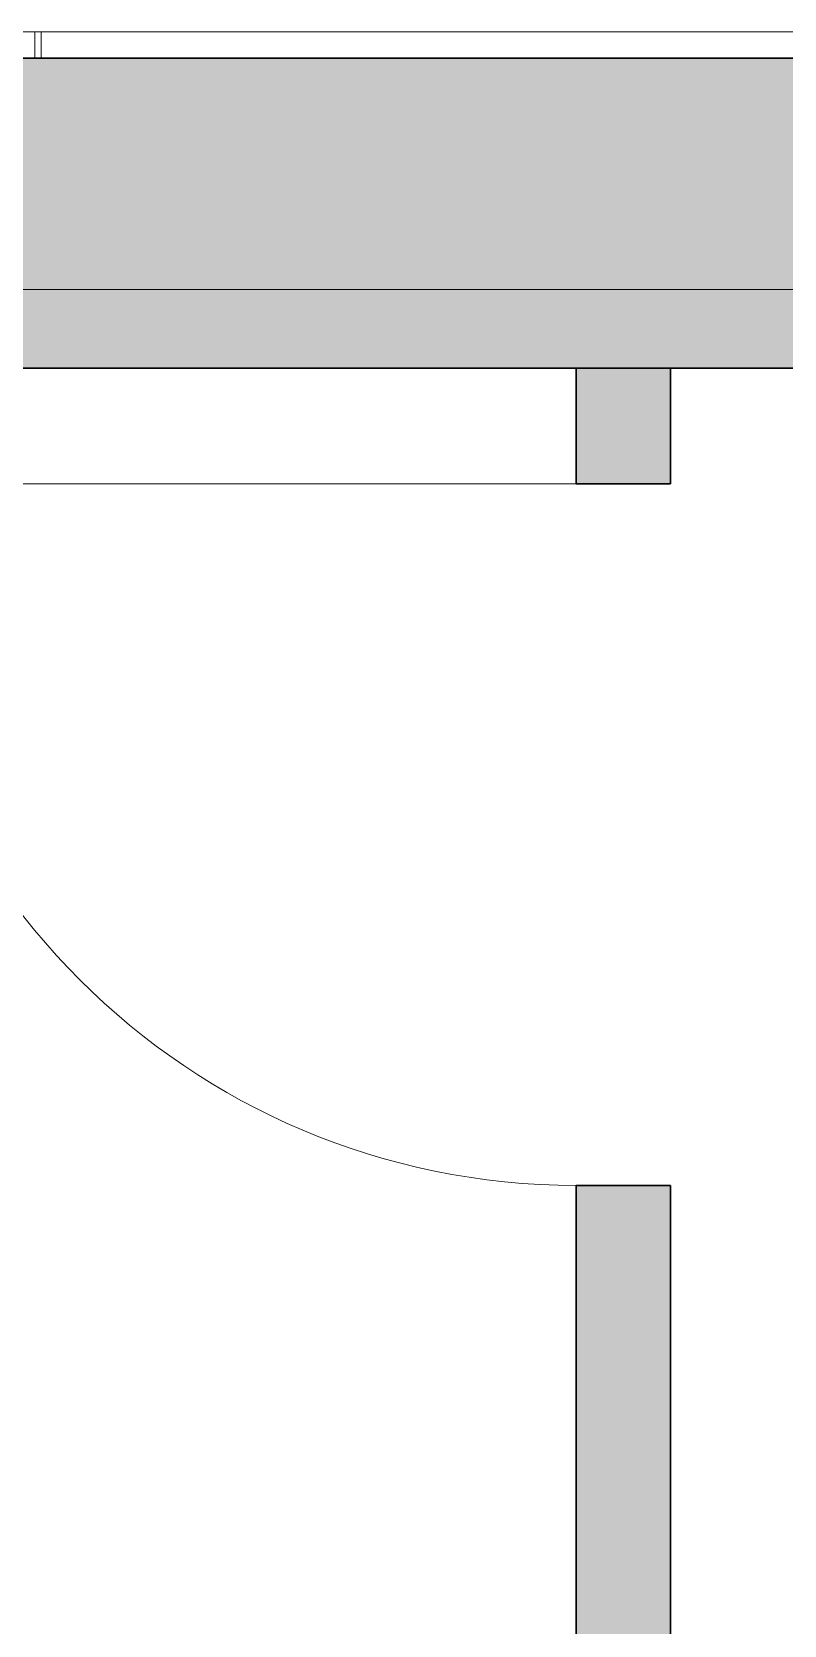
# Model space of a CAD drawing. Header units: millimetres. Extents: x 79795 to 317870, y -36033 to 97293.
# Drawn here: x 166797 to 167772, y 32615 to 34681 of the extents above; entities that cross this region are included whole.
import ezdxf

# ---------------------------------------------------------------- set-up
doc = ezdxf.new("R2010")
doc.units = ezdxf.units.MM
doc.header["$MEASUREMENT"] = 0
for name, color, linetype, lineweight in [('CSM-STL-XX-ZZ-M3-A-XXXX-00001_detached _19_04_21__rvt-1-Level 4$0$A-DOOR', 4, 'CONTINUOUS', 9), ('CSM-STL-XX-ZZ-M3-A-XXXX-00001_detached _19_04_21__rvt-1-Level 4$0$A-GLAZ-CURT', 7, 'CONTINUOUS', 9), ('CSM-STL-XX-ZZ-M3-A-XXXX-00001_detached _19_04_21__rvt-1-Level 4$0$A-WALL', 7, 'CONTINUOUS', 9), ('CSM-STL-XX-ZZ-M3-A-XXXX-00001_detached _19_04_21__rvt-1-Level 4$0$A-WALL-PATT', 7, 'CONTINUOUS', 9), ('CSM-STL-XX-ZZ-M3-A-XXXX-00001_detached _19_04_21__rvt-1-Level 4$0$I-WALL', 7, 'CONTINUOUS', 9)]:
    doc.layers.add(name, color=color, linetype=linetype, lineweight=lineweight)

msp = doc.modelspace()

# ---------------------------------------------------------------- hatches: boundary and pattern name
at = {"layer": 'CSM-STL-XX-ZZ-M3-A-XXXX-00001_detached _19_04_21__rvt-1-Level 4$0$A-WALL-PATT'}
h = msp.add_hatch(color=256, dxfattribs=at)
h.paths.add_polyline_path([(230840.8, 34347.3), (230840.8, 34647.3), (229692.8, 34647.3), (229692.8, 34347.3), (229746.4, 34347.3)], flags=0)
h.paths.add_polyline_path([(218948.8, 34347.3), (220908.8, 34347.3), (220908.8, 34647.3), (202317.8, 34647.3), (202317.8, 34347.3), (218537.2, 34347.3)], flags=0)
h.paths.add_polyline_path([(200283.7, 34347.3), (200283.7, 34647.3), (196942.8, 34647.3), (196942.8, 34347.3), (199847.5, 34347.3)], flags=0)
h.paths.add_polyline_path([(190658.8, 34347.3), (190658.8, 34647.3), (187318, 34647.3), (187318, 34347.3), (190578.9, 34347.3)], flags=0)
h.paths.add_polyline_path([(185283.8, 34347.3), (185283.8, 34647.3), (166692.8, 34647.3), (166692.8, 34347.3), (184300.1, 34347.3)], flags=0)
h.paths.add_polyline_path([(157908.8, 34347.3), (157908.8, 34647.3), (156460.8, 34647.3), (156460.8, 34347.3), (157391.2, 34347.3)], flags=0)
h = msp.add_hatch(color=256, dxfattribs=at)
h.paths.add_polyline_path([(168656.4, 34245.3), (168656.4, 34347.3), (166692.8, 34347.3), (166692.8, 34245.3), (167556.8, 34245.3)], flags=0)
h.paths.add_polyline_path([(157908.8, 34245.3), (157908.8, 34347.3), (156862.8, 34347.3), (156862.8, 34245.3), (157391.2, 34245.3)], flags=0)
h = msp.add_hatch(color=256, dxfattribs=at)
h.paths.add_polyline_path([(167624.4, 28407.3), (167624.4, 33185.3), (167502.4, 33185.3), (167502.4, 28407.3), (167556.8, 28407.3)], flags=0)
h.paths.add_polyline_path([(167502.4, 34095.3), (167624.4, 34095.3), (167624.4, 34245.3), (167502.4, 34245.3)], flags=0)

# ---------------------------------------------------------------- linework, layer by layer
at = {"layer": 'CSM-STL-XX-ZZ-M3-A-XXXX-00001_detached _19_04_21__rvt-1-Level 4$0$A-DOOR'}
msp.add_line((167502.4, 34095.3), (166592.4, 34095.3), dxfattribs=at)
msp.add_arc((167502.4, 34095.3), 910, 180, 270, dxfattribs=at)
at = {"layer": 'CSM-STL-XX-ZZ-M3-A-XXXX-00001_detached _19_04_21__rvt-1-Level 4$0$A-GLAZ-CURT'}
for p, q in [((166692.8, 34681.3), (166800.8, 34681.3)), ((166800.8, 34681.3), (166808.8, 34681.3)), ((166800.8, 34681.3), (166800.8, 34647.3))]:
    msp.add_line(p, q, dxfattribs=at)
at = {"layer": 'CSM-STL-XX-ZZ-M3-A-XXXX-00001_detached _19_04_21__rvt-1-Level 4$0$A-GLAZ-CURT', "lineweight": 20}
for p, q in [((169792.8, 34681.3), (166808.8, 34681.3)), ((166808.8, 34681.3), (166808.8, 34647.3)), ((166808.8, 34647.3), (169792.8, 34647.3))]:
    msp.add_line(p, q, dxfattribs=at)
at = {"layer": 'CSM-STL-XX-ZZ-M3-A-XXXX-00001_detached _19_04_21__rvt-1-Level 4$0$A-WALL', "lineweight": 30}
msp.add_line((185283.8, 34647.3), (166692.8, 34647.3), dxfattribs=at)
at = {"layer": 'CSM-STL-XX-ZZ-M3-A-XXXX-00001_detached _19_04_21__rvt-1-Level 4$0$A-WALL'}
msp.add_line((166692.8, 34347.3), (168656.4, 34347.3), dxfattribs=at)
at = {"layer": 'CSM-STL-XX-ZZ-M3-A-XXXX-00001_detached _19_04_21__rvt-1-Level 4$0$I-WALL'}
msp.add_line((168656.4, 34347.3), (166692.8, 34347.3), dxfattribs=at)
at = {"layer": 'CSM-STL-XX-ZZ-M3-A-XXXX-00001_detached _19_04_21__rvt-1-Level 4$0$I-WALL', "lineweight": 30}
for p, q in [((166692.8, 34245.3), (168656.4, 34245.3)), ((167624.4, 34245.3), (167502.4, 34245.3)), ((167502.4, 34245.3), (167502.4, 34095.3)), ((167624.4, 34095.3), (167624.4, 34245.3)), ((167502.4, 34095.3), (167624.4, 34095.3)), ((167624.4, 33185.3), (167502.4, 33185.3)), ((167502.4, 33185.3), (167502.4, 29859.3)), ((167624.4, 28529.3), (167624.4, 33185.3))]:
    msp.add_line(p, q, dxfattribs=at)

doc.saveas('drawing.dxf')
